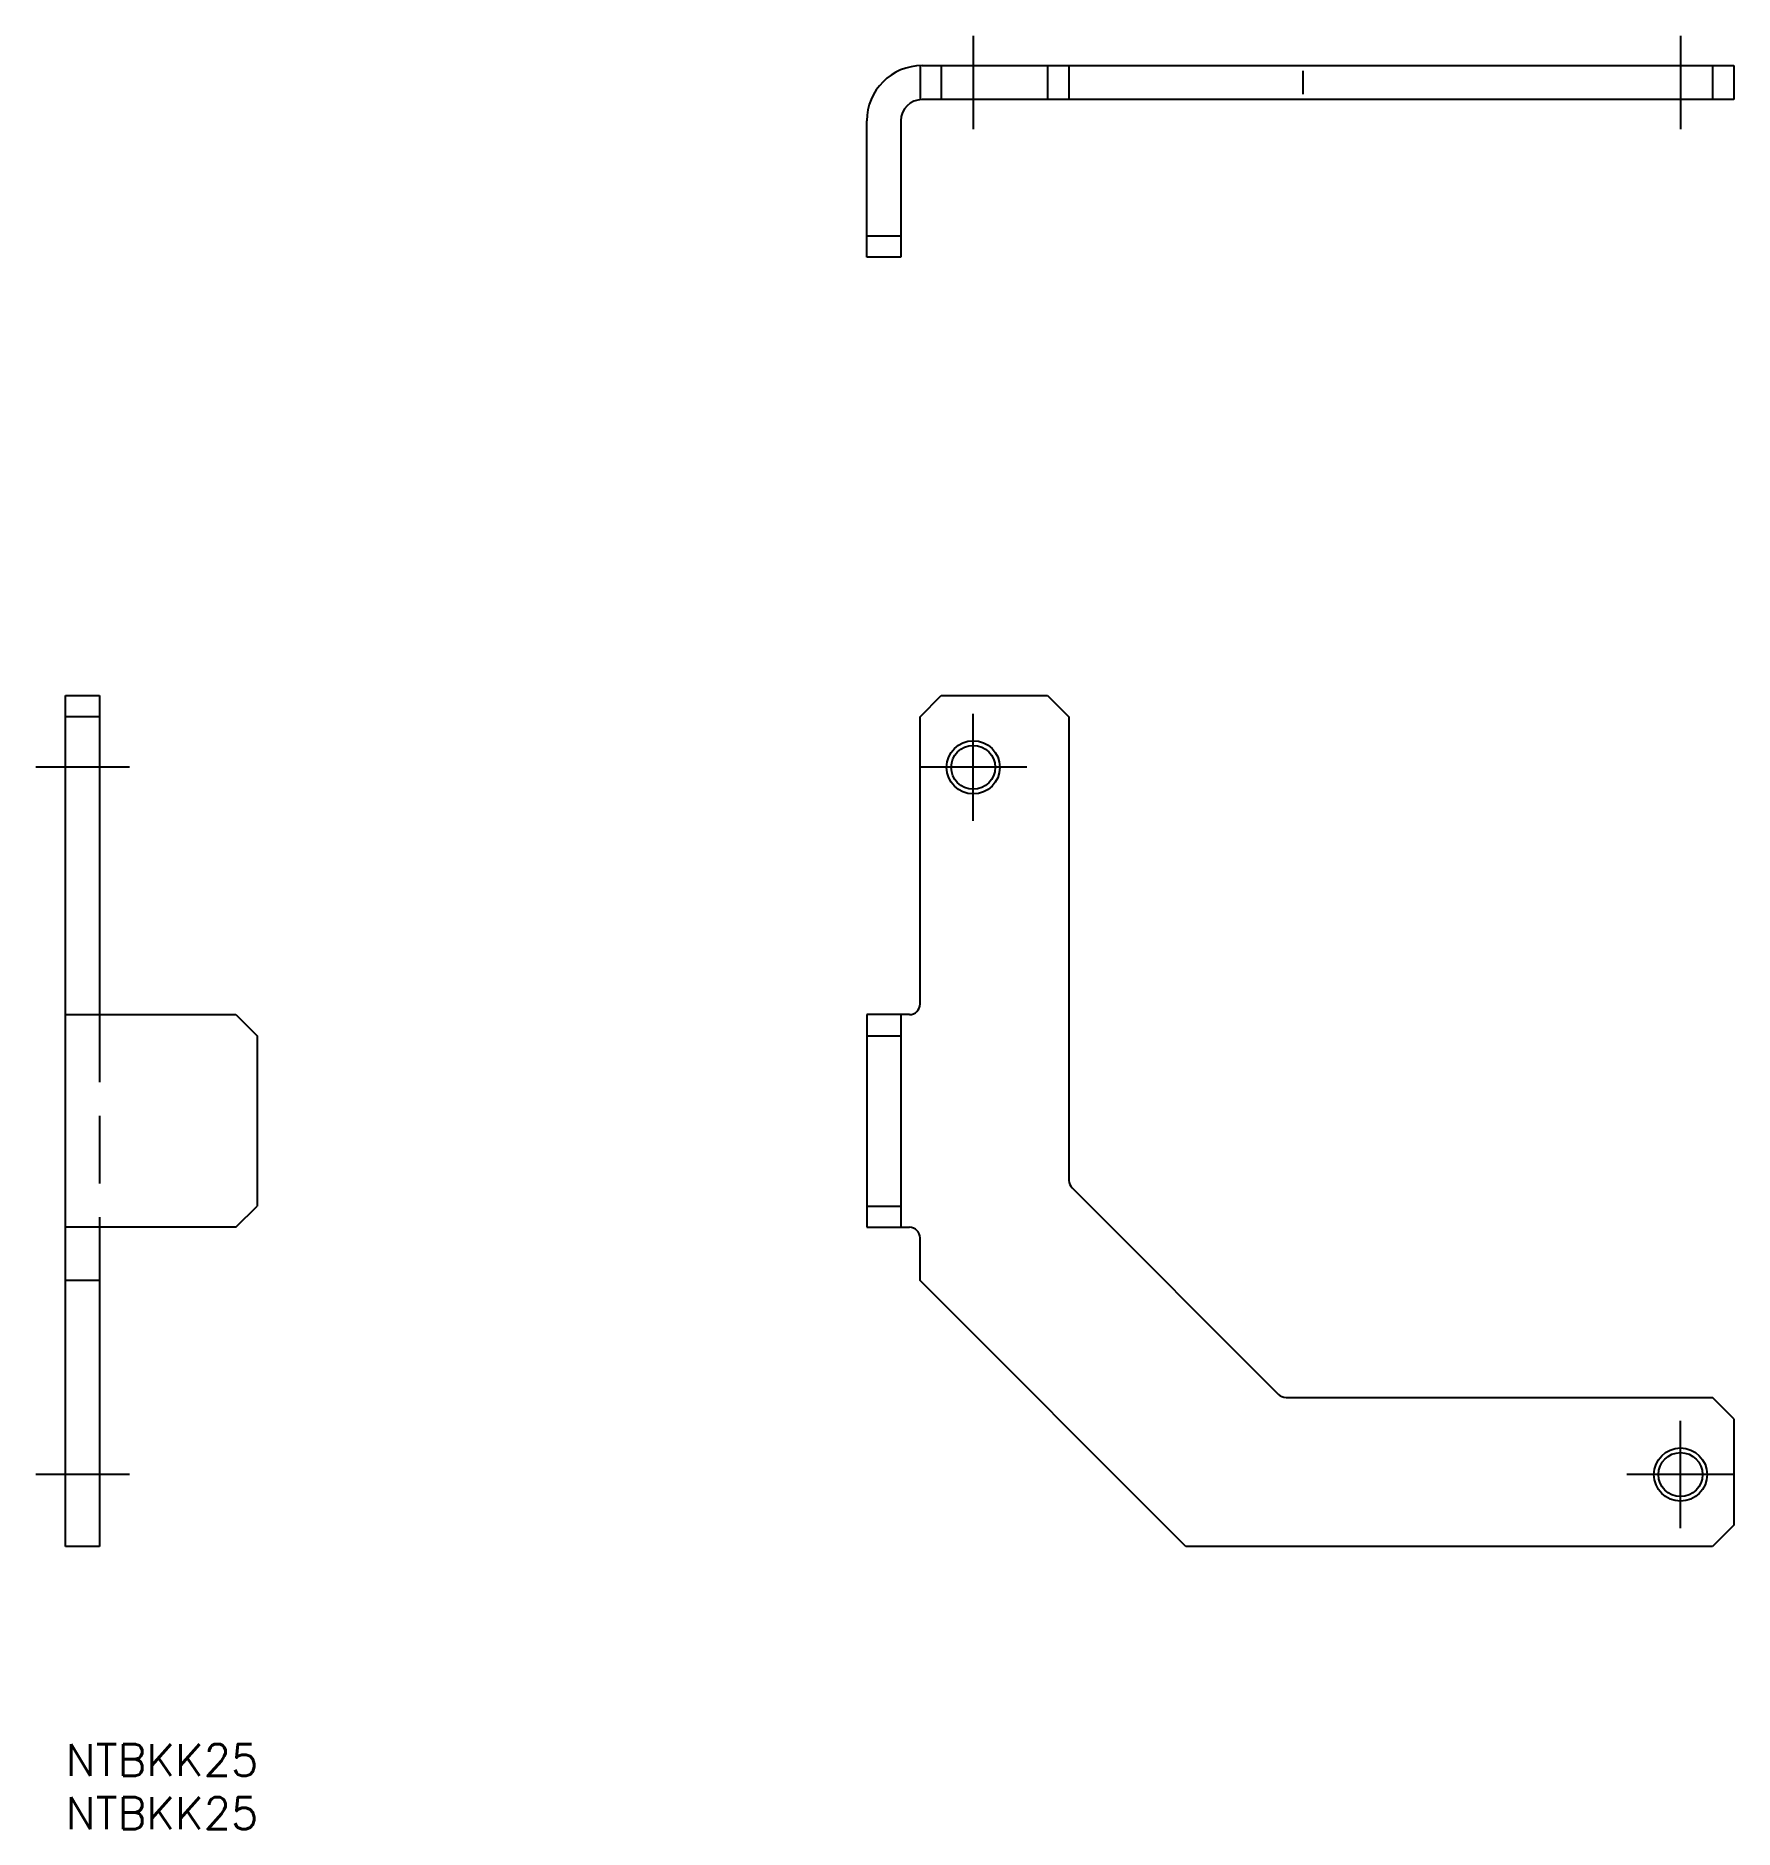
# Model space of a CAD drawing. Extents: x -3 to 157, y -12 to 157.
import ezdxf

# ---------------------------------------------------------------- set-up
doc = ezdxf.new("R2010")
doc.units = 0
doc.header["$LTSCALE"] = 0.5
doc.linetypes.add('CENTER', pattern=[50.8, 31.75, -6.35, 6.35, -6.35])
doc.linetypes.add('DASHED', pattern=[19.05, 12.7, -6.35])
doc.layers.get('0').update_dxf_attribs({"linetype": 'CONTINUOUS'})
doc.layers.add('CENTER', color=1, linetype='CENTER')
doc.styles.get("Standard").update_dxf_attribs({"font": 'txt.shx', "height": 3, "bigfont": 'bigfont.shx'})

# ---------------------------------------------------------------- blocks, each defined once
blk = doc.blocks.new('*U21')
at = {"color": 7, "linetype": 'CONTINUOUS'}
blk.add_text('NTBKK25', height=3, dxfattribs=at).set_placement((0, -6.59))
blk = doc.blocks.new('*U22')
at = {"color": 7, "linetype": 'CONTINUOUS'}
blk.add_text('NTBKK25', height=3, dxfattribs=at).set_placement((0, -11.59))

msp = doc.modelspace()

# ---------------------------------------------------------------- linework, layer by layer
at = {"color": 7, "linetype": 'CONTINUOUS'}
for p, q in [((80.331891, 154.228732), (80.331891, 151.011083)), ((80.531891, 154.23258), (156.831891, 154.23258)), ((82.331891, 154.23258), (82.331891, 151.03258)), ((92.331891, 154.23258), (92.331891, 151.03258)), ((94.331891, 154.23258), (94.331891, 151.03258)), ((154.831891, 154.23258), (154.831891, 151.03258)), ((156.831891, 154.23258), (156.831891, 151.03258)), ((156.831891, 151.03258), (80.531891, 151.03258)), ((75.331891, 136.23258), (75.331891, 149.03258)), ((78.531891, 149.03258), (78.531891, 136.23258)), ((75.331891, 138.23258), (78.531891, 138.23258)), ((78.531891, 136.23258), (75.331891, 136.23258)), ((0, 95), (3.2, 95)), ((0, 15), (0, 95)), ((3.2, 95), (3.2, 65)), ((80.331891, 93), (82.331891, 95)), ((82.331891, 95), (92.331891, 95)), ((92.331891, 95), (94.331891, 93)), ((3.2, 93), (0, 93)), ((80.331891, 66), (80.331891, 93)), ((94.331891, 93), (94.331891, 49.414214)), ((0, 65), (16, 65)), ((16, 65), (18, 63)), ((79.331891, 65), (75.331891, 65)), ((75.331891, 65), (75.331891, 45)), ((78.531891, 65), (78.531891, 45)), ((18, 63), (18, 47)), ((75.331891, 63), (78.531891, 63)), ((94.624784, 48.707107), (114.038998, 29.292893)), ((16, 45), (18, 47)), ((75.331891, 47), (78.531891, 47)), ((16, 45), (0, 45)), ((3.2, 45), (3.2, 15)), ((75.331891, 45), (79.331891, 45)), ((80.331891, 40), (80.331891, 44)), ((3.2, 40), (0, 40)), ((105.331891, 15), (80.331891, 40)), ((114.746105, 29), (154.831891, 29)), ((156.831891, 27), (154.831891, 29)), ((156.831891, 27), (156.831891, 17)), ((156.831891, 17), (154.831891, 15)), ((3.2, 15), (0, 15)), ((154.831891, 15), (105.331891, 15))]:
    msp.add_line(p, q, dxfattribs=at)
at = {"color": 3, "linetype": 'CONTINUOUS'}
msp.add_line((116.331891, 153.73258), (116.331891, 151.53258), dxfattribs=at)
at = {"color": 3, "linetype": 'DASHED'}
msp.add_line((3.2, 65), (3.2, 45), dxfattribs=at)
at = {"color": 3, "linetype": 'CONTINUOUS'}
for centre in [(85.331891, 88.25), (151.831891, 21.75)]:
    msp.add_circle(centre, 2.5, dxfattribs=at)
at = {"color": 7, "linetype": 'CONTINUOUS'}
for centre in [(85.331891, 88.25), (151.831891, 21.75)]:
    msp.add_circle(centre, 2.067, dxfattribs=at)
for centre, radius, start, end in [((80.531891, 149.03258), 5.2, 90, 180), ((80.531891, 149.03258), 2, 90, 180), ((79.331891, 66), 1, 270, 0), ((95.331891, 49.414214), 1, 180, 225), ((79.331891, 44), 1, 0, 90), ((114.746105, 30), 1, 225, 270)]:
    msp.add_arc(centre, radius, start, end, dxfattribs=at)
at = {"layer": 'CENTER', "color": 1, "linetype": 'CENTER'}
for p, q in [((85.331891, 157.02658), (85.331891, 148.23858)), ((151.831891, 157.02658), (151.831891, 148.23858)), ((85.331891, 83.21), (85.331891, 93.29)), ((5.994, 88.25), (-2.794, 88.25)), ((90.371891, 88.25), (80.291891, 88.25)), ((151.831891, 16.71), (151.831891, 26.79)), ((5.994, 21.75), (-2.794, 21.75)), ((156.871891, 21.75), (146.791891, 21.75))]:
    msp.add_line(p, q, dxfattribs=at)

# ---------------------------------------------------------------- block references
at = {"color": 7, "linetype": 'CONTINUOUS'}
for name in ['*U21', '*U22']:
    msp.add_blockref(name, (0, 0), dxfattribs=at)

doc.saveas('drawing.dxf')
